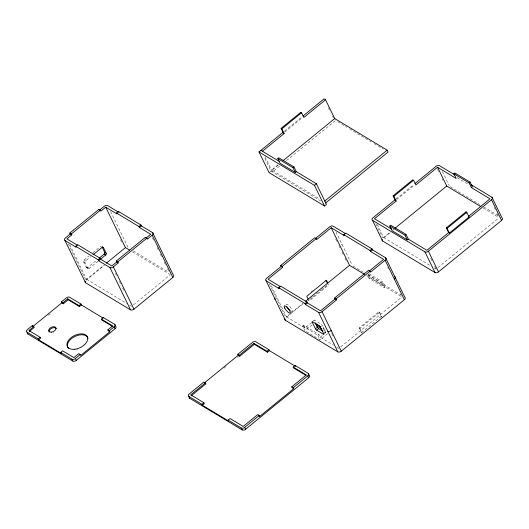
<?xml version="1.0" encoding="UTF-8"?>
<svg xmlns="http://www.w3.org/2000/svg" width="529" height="529" viewBox="0 0 529 529"><rect width="100%" height="100%" fill="white"/><g stroke="black" fill="none" stroke-linecap="round" stroke-linejoin="round"><path stroke-width="0.4" stroke-dasharray="2.65 1.98" d="M314.107 320.038L313.419 320.614M98.07 261.194L89.183 268.448A1.309 0.972 -58.9 0 1 87.754 268.296L86.253 267.396L83.509 261.756A1.309 0.972 -58.9 0 1 84.018 260.023L89.097 255.884M92.906 252.776L100.523 246.56A1.309 0.972 -58.9 0 1 101.132 246.283M87.754 268.296L85.004 262.655A1.309 0.972 -58.9 0 1 85.519 260.929L90.598 256.783M86.253 267.396A1.309 0.972 -58.9 0 0 87.688 267.542L96.576 260.294M69.762 244.755L86.604 279.292L103.796 265.267M86.022 280.271L104.484 265.208M48.06 315.403L51.24 312.804M284.516 131.106L302.363 116.545M284.655 132.052L302.449 117.537M277.97 164.843L271.595 170.04L319.847 199.109M269.069 172.606L278.664 164.777M279.524 166.205L272.514 171.925L264.95 156.419M286.533 160.485L335.624 120.44M133.473 304.816L170.398 274.69M395.904 199.102L413.751 184.542M396.677 199.532L414.471 185.018M311.078 291.691L312.348 290.652M271.311 285.852L286.414 316.811L290.877 313.168M291.519 312.646L303.011 303.276M377.27 224.508L383.618 237.521L389.992 232.324M392.544 230.241L393.821 229.202M223.965 368.257L227.153 365.658M237.349 357.339L238.625 356.295M303.044 303.752L285.832 317.79A2.619 1.574 -26 0 0 285.66 317.936M390.045 232.78L383.036 238.5A2.619 1.574 -26 0 0 382.87 238.645M309.558 299.5L308.281 300.538L309.035 300.988L328.734 284.919L327.987 284.463M310.192 298.984L312.097 297.43M312.732 296.908L320.997 290.17M321.632 289.647L324.171 287.578M324.806 287.055L327.352 284.986M312.176 324.832L304.982 330.704L302.687 326.003L303.659 325.216L318.861 334.374L320.237 337.191L333.343 345.087M286.414 316.811L305.035 328.033L312.46 321.976M369.063 278.433L370.036 277.639L385.238 286.797L384.266 287.591L369.063 278.433L367.457 275.14M321.46 326.36L322.432 325.566A1.309 0.377 50.8 0 0 321.222 324.178L314.477 320.118A1.309 0.377 50.8 0 0 314.186 320.6M302.687 326.003L317.896 335.161L318.861 334.374M368.151 274.564L381.978 282.889L382.95 282.096L385.238 286.797M324.667 332.939L325.639 332.146L322.432 325.566M320.237 337.191L322.716 335.174M323.331 334.665L326.426 332.146M306.364 331.538L320.184 339.863L327.98 333.501M362.233 333.039L361.486 332.582L359.191 327.887L378.896 311.812L379.643 312.262L381.938 316.964L381.184 316.514L378.896 311.812M359.191 327.887L359.945 328.337L379.643 312.262M340.775 346.845L401.974 296.928M437.979 267.555L499.184 217.637M361.486 332.582L381.184 316.514M86.577 267.74L88.072 268.639M457.155 177.671L468.906 184.747M450.285 186.757L479.658 204.452M483.856 206.978L498.543 215.825M483.096 207.943L498.483 217.214M337.72 121.703L346.812 127.178M349.609 128.864L360.798 135.609M361.499 136.026L371.292 141.924M374.089 143.61L383.181 149.085M383.618 237.521L430.474 265.743M433.972 267.853L436.068 269.116M320.845 201.04L271.013 171.019L264.169 156.987M369.123 273.771L382.95 282.096M353.081 266.047L363.568 272.369M367.767 274.895L400.638 294.693M366.769 275.721L401.286 296.511M322.829 328.218L326.281 330.301M323.054 329.686L326.505 331.762M323.999 331.822L325.348 332.635A1.309 0.377 50.8 0 0 325.639 332.146M336.794 347.163L338.864 348.406M133.215 250.872L168.341 272.025M132.468 251.844L169.697 274.267M84.018 260.023L85.519 260.929M83.509 261.756L85.004 262.655M87.688 267.542L89.183 268.448M86.604 279.292L126.643 303.415M129.453 305.107L131.562 306.377M494.245 207.513L495.303 209.682M497.068 213.299L498.477 216.189M442.383 171.568L449.227 185.6M437.503 169.293L438.587 171.508M442.184 178.895L442.905 180.369M430.778 258.271L432.543 261.888M434.659 266.226L435.717 268.395M328.364 107.724L329.441 109.939M332.324 115.844L333.402 118.06M375.835 223.727L382.679 237.759M387.592 267.443L388.312 268.917M400.539 293.979L401.253 295.453M381.978 282.889L384.266 287.591M368.396 274.28L370.036 277.639M335.948 231.94L352.023 264.89M335.684 239.128L336.742 241.297M338.858 245.635L339.935 247.85M342.098 252.28L343.182 254.495M344.981 258.185L346.422 261.141M359.945 328.337L361.909 332.364M331.67 333.667L332.754 335.875M317.896 335.161L320.184 339.863M303.659 325.216L305.035 328.033M269.4 284.099L285.468 317.056M152.478 237.951L153.555 240.159M157.139 247.506L158.217 249.708M160.366 254.118L162.158 257.795M164.307 262.199L166.099 265.875M167.534 268.811L168.606 271.02M110.568 211.547L128.302 247.909A2.619 1.574 -26 0 0 127.615 247.684M120.519 239.683L121.604 241.912M115.434 273.308L116.512 275.51M119.375 281.388L121.167 285.065M122.602 288.001L124.394 291.677M68.287 243.915L85.658 279.53M53.436 332.675A3.928 2.361 -26 0 1 53.065 332.814M77.532 349.748A11.129 6.698 -26 0 1 76.454 350M341.159 244.715A2.619 1.574 -26 0 1 342.296 244.953M286.123 304.75A4.582 1.329 50.8 0 1 290.613 307.528A4.582 1.329 50.8 0 1 291.029 311.29"/><path stroke-width="0.79" d="M70.245 234.016L69.788 233.077L98.916 209.319L100.417 210.218L100.874 211.157L105.727 207.196L116.969 213.967L116.512 213.028L118.45 211.441L140.932 224.984L141.388 225.923L152.63 232.694L173.261 274.987A2.619 1.574 -26 0 1 172.818 277.474L133.976 309.154A2.619 1.574 -26 0 1 130.537 309.835L85.579 282.757L64.948 240.464A2.619 1.574 -26 0 1 65.391 237.977L70.245 234.016L71.746 234.922L66.892 238.877L77.426 245.225M69.788 233.077L71.289 233.977L100.417 210.218M75.733 246.296L77.67 244.709L100.153 258.251L100.609 259.19L111.85 265.961L116.704 262L118.205 262.9L113.351 266.861A2.619 1.574 -26 0 1 109.906 267.542L98.672 260.777L98.209 259.832L75.733 246.296L76.189 247.235L64.948 240.464M93.137 254.713L102.024 247.466A1.309 0.972 -58.9 0 1 103.453 247.612L106.203 253.252A1.309 0.972 -58.9 0 1 105.688 254.985L99.974 259.64M99.115 258.225L104.193 254.079A1.309 0.972 -58.9 0 0 104.702 252.346L101.952 246.706L103.453 247.612M98.209 259.832L100.153 258.251M116.512 213.028L138.988 226.571L140.932 224.984M98.672 260.777L100.609 259.19M138.988 226.571L139.451 227.51L141.388 225.923M106.342 263.191L125.439 247.612L129.658 250.151M29.36 331.465L34.213 327.504L33.757 326.565L32.256 325.666L27.402 329.62A2.619 1.574 -26 0 0 26.959 332.113L27.878 333.991L72.837 361.069A2.619 1.574 -26 0 0 76.275 360.388L115.117 328.707A2.619 1.574 -26 0 0 115.56 326.221L114.641 324.343L103.4 317.572L101.462 319.152L101.918 320.098L113.16 326.862M81.38 304.969L79.436 306.555L68.201 299.784L63.341 303.745L61.847 302.839L61.384 301.9L66.244 297.939A2.619 1.574 -26 0 1 69.683 297.258L80.924 304.03L81.38 304.969L103.155 318.088M61.847 302.839L32.719 326.605L32.256 325.666M33.757 326.565L28.903 330.526L40.144 337.297L40.601 338.236L38.657 339.823L38.2 338.877L26.959 332.113M61.384 301.9L62.885 302.806L67.738 298.845L78.98 305.617L79.436 306.555M116.704 262L116.248 261.062L145.376 237.303L146.877 238.202L147.333 239.141L152.187 235.18A2.619 1.574 -26 0 0 152.63 232.694M145.832 238.242L150.686 234.281L139.451 227.51M262.424 151.248L284.133 133.539L283.379 133.09L281.091 128.388L300.789 112.32L301.543 112.77L303.831 117.471L325.54 99.763L334.903 118.965M116.248 261.062L117.742 261.961L146.877 238.202M281.091 128.388L281.838 128.845L301.543 112.77M296.253 171.621L295.281 172.414L280.079 163.256L277.785 158.555L278.757 157.768L293.965 166.926L296.253 171.621L316.375 183.742L326.459 204.419L324.522 206.006L269.069 172.606L258.985 151.929L283.24 132.144M303.005 116.023L324.039 98.863L325.54 99.763M38.2 338.877L40.144 337.297M78.98 305.617L80.924 304.03M283.068 160.684L334.705 118.562L387.155 150.157L388.074 152.035L325.599 202.997M38.657 339.823L61.139 353.359L60.676 352.42L62.62 350.839L73.862 357.604L78.715 353.65L80.216 354.549L80.672 355.488L109.801 331.729L109.344 330.79L107.843 329.884L112.697 325.924L101.462 319.152M277.785 158.555L292.993 167.713L293.965 166.926M60.676 352.42L71.918 359.191A2.619 1.574 -26 0 0 75.356 358.51L80.216 354.549M109.344 330.79L114.198 326.829A2.619 1.574 -26 0 0 114.641 324.343M258.985 151.929L314.438 185.329L316.375 183.742M324.68 201.119L387.155 150.157M281.144 266.437L280.681 265.498L314.669 237.779L316.163 238.678L316.626 239.617L331.187 227.741L344.3 235.636L343.843 234.697L345.781 233.11L372.013 248.908L372.469 249.853L385.581 257.749L404.83 297.225A2.619 1.574 -26 0 1 404.387 299.712L341.278 351.19A2.619 1.574 -26 0 1 337.839 351.871L285.389 320.276L266.133 280.806A2.619 1.574 -26 0 1 266.576 278.32L281.144 266.437L282.638 267.343L268.077 279.219L280.496 286.705M315.76 238.202L329.686 226.835A2.619 1.574 -26 0 1 333.131 226.154L345.549 233.639M280.681 265.498L282.182 266.398L316.163 238.678M278.79 287.763L280.727 286.182L306.959 301.98L307.415 302.919L320.528 310.814L335.088 298.938L336.589 299.837L322.029 311.72A2.619 1.574 -26 0 1 318.584 312.401L305.471 304.499L305.015 303.56L278.79 287.763L279.246 288.702L266.133 280.806M391.691 229.11L374.453 218.722L396.155 201.02L395.408 200.57L393.113 195.869L412.818 179.794L413.566 180.25L415.86 184.945L437.562 167.243L456.183 178.458L453.895 173.763L454.861 172.97L470.069 182.128L472.364 186.83L471.392 187.616L469.097 182.922L453.895 173.763M393.113 195.869L393.86 196.319L413.566 180.25M395.262 199.618L372.952 217.822A2.619 1.574 -26 0 0 372.509 220.309L382.593 240.986L435.043 272.58A2.619 1.574 -26 0 0 438.481 271.899L501.598 220.414A2.619 1.574 -26 0 0 502.041 217.928L491.957 197.251L470.975 184.614M415.027 183.503L436.061 166.337A2.619 1.574 -26 0 1 439.506 165.656L454.887 174.927M408.276 239.101L407.31 239.895L392.101 230.737L389.807 226.035L390.779 225.242L405.988 234.4L408.276 239.101L426.903 250.316L448.605 232.615L449.352 233.064L469.058 216.996L466.763 212.294L466.016 211.845L446.311 227.913L448.605 232.615M269.38 350.615L267.443 352.202L254.33 344.3L239.763 356.182L238.262 355.276L237.805 354.337L252.373 342.455A2.619 1.574 -26 0 1 255.811 341.774L268.924 349.676L269.38 350.615L294.918 365.995M238.262 355.276L204.28 382.996L205.781 383.902L191.214 395.785M205.318 382.963L190.757 394.839L203.87 402.741L204.326 403.68L202.389 405.267L201.926 404.328L188.813 396.426A2.619 1.574 -26 0 1 189.256 393.94L203.824 382.057L205.318 382.963L205.781 383.902M237.805 354.337L239.306 355.243L253.867 343.361L266.98 351.256L267.443 352.202M305.564 301.193L349.524 265.333L364.699 274.472M395.09 228.164L446.727 186.043L481 206.68M305.015 303.56L306.959 301.98M343.843 234.697L370.069 250.495L372.013 248.908M305.471 304.499L307.415 302.919M370.069 250.495L370.525 251.434L372.469 249.853M389.807 226.035L405.016 235.193L405.988 234.4M469.097 182.922L470.069 182.128M201.926 404.328L203.87 402.741M266.98 351.256L268.924 349.676M335.088 298.938L334.632 297.992L368.614 270.273L370.115 271.179L370.571 272.118L385.138 260.235A2.619 1.574 -26 0 0 385.581 257.749M369.077 271.212L383.637 259.336L370.525 251.434M334.632 297.992L336.133 298.898L370.115 271.179M315.456 328.767L312.249 322.187A1.309 0.377 50.8 0 1 312.54 321.698L319.285 325.758A1.309 0.377 50.8 0 1 320.488 327.153L323.695 333.733A1.309 0.377 50.8 0 1 323.404 334.222L316.666 330.156A1.309 0.377 50.8 0 1 315.456 328.767L317.4 327.18L315.258 322.796M316.666 330.156L318.603 328.575L322.65 331.009M446.311 227.913L447.065 228.369L466.763 212.294M372.509 220.309L424.959 251.903A2.619 1.574 -26 0 0 428.397 251.222L491.514 199.737A2.619 1.574 -26 0 0 491.957 197.251M202.389 405.267L228.614 421.064L228.151 420.125L230.095 418.538L243.208 426.434L257.775 414.557L259.27 415.457L259.732 416.396L293.714 388.676L293.258 387.737L291.757 386.838L306.317 374.955L293.205 367.053L295.149 365.473L308.262 373.368L309.181 375.253A2.619 1.574 -26 0 1 308.738 377.739L245.621 429.217A2.619 1.574 -26 0 1 242.183 429.898L189.732 398.304L188.813 396.426M228.151 420.125L241.264 428.021A2.619 1.574 -26 0 0 244.709 427.339L259.27 415.457M293.258 387.737L307.818 375.854A2.619 1.574 -26 0 0 308.262 373.368M471.392 187.616L490.013 198.838L468.31 216.54L469.058 216.996M260.929 150.342L279.662 161.629M315.224 323.642L320.753 326.968M316.831 325.937L321.672 328.853M118.212 211.964L107.671 205.616A2.619 1.574 -26 0 0 104.233 206.297L99.379 210.258L98.916 209.319M104.702 252.346L106.203 253.252M306.086 375.478L293.668 367.999L293.205 367.053M104.193 254.079L105.688 254.985M293.714 388.676L292.213 387.777L291.757 386.838M258.734 415.794L259.732 416.396M109.801 331.729L108.3 330.823L107.843 329.884M491.514 199.737L501.598 220.414M466.016 211.845L466.671 213.187M437.562 167.243L446.727 186.043M447.065 228.369L449.352 233.064M428.397 251.222L438.481 271.899M424.959 251.903L435.043 272.58M393.86 196.319L396.155 201.02M405.016 235.193L407.31 239.895M385.138 260.235L404.387 299.712M300.789 112.32L301.444 113.662M314.438 185.329L324.522 206.006M331.187 227.741L349.524 265.333M281.838 128.845L284.133 133.539M292.993 167.713L295.281 172.414M336.133 298.898L336.589 299.837M327.821 283.035L326.446 280.218L306.741 296.293L308.116 299.11M326.023 280.436L327.656 283.795M322.029 311.72L341.278 351.19M318.584 312.401L337.839 351.871M282.182 266.398L282.638 267.343M307.818 375.854L308.738 377.739M295.149 365.473L295.605 366.412M253.867 343.361L254.33 344.3M239.306 355.243L239.763 356.182M152.187 235.18L172.818 277.474M244.709 427.339L245.621 429.217M241.264 428.021L242.183 429.898M118.45 211.441L118.913 212.387M105.727 207.196L125.439 247.612M117.742 261.961L118.205 262.9M113.351 266.861L133.976 309.154M109.906 267.542L130.537 309.835M71.289 233.977L71.746 234.922M114.198 326.829L115.117 328.707M67.738 298.845L68.201 299.784M62.885 302.806L63.341 303.745M75.356 358.51L76.275 360.388M71.918 359.191L72.837 361.069M85.579 282.757A2.619 1.574 -26 0 1 85.202 281.283M49.157 331.868A3.928 2.361 -26 0 1 51.941 328.165A3.928 2.361 -26 0 1 56.319 328.668M68.512 348.446A11.129 6.698 -26 0 1 74.437 336.715A11.129 6.698 -26 0 1 88.039 338.309M27.878 333.991A2.619 1.574 -26 0 1 27.501 332.516M285.389 320.276A2.619 1.574 -26 0 1 284.939 318.994M394.746 276.548A2.619 1.574 -26 0 1 394.303 279.034M331.194 330.513A2.619 1.574 -26 0 1 327.755 331.194M275.305 299.599A2.619 1.574 -26 0 1 274.855 298.316M290.295 310.821A4.582 1.329 50.8 0 1 286.725 306.595M318.603 328.575A1.309 0.377 50.8 0 1 317.4 327.18M189.732 398.304A2.619 1.574 -26 0 1 189.289 397.021M382.593 240.986A2.619 1.574 -26 0 1 382.216 239.511M51.432 332.146A3.928 2.361 -26 0 0 55.856 327.729A3.928 2.361 -26 0 0 49.673 328.449A3.928 2.361 -26 0 0 51.432 332.146M74.814 349.246A11.129 6.698 -26 0 0 87.345 336.735A11.129 6.698 -26 0 0 69.821 338.772A11.129 6.698 -26 0 0 74.814 349.246M284.721 308.057A4.582 1.329 50.8 0 0 290.031 313.069A4.582 1.329 50.8 0 0 287.002 307.23A4.582 1.329 50.8 0 0 284.721 308.057"/></g></svg>
